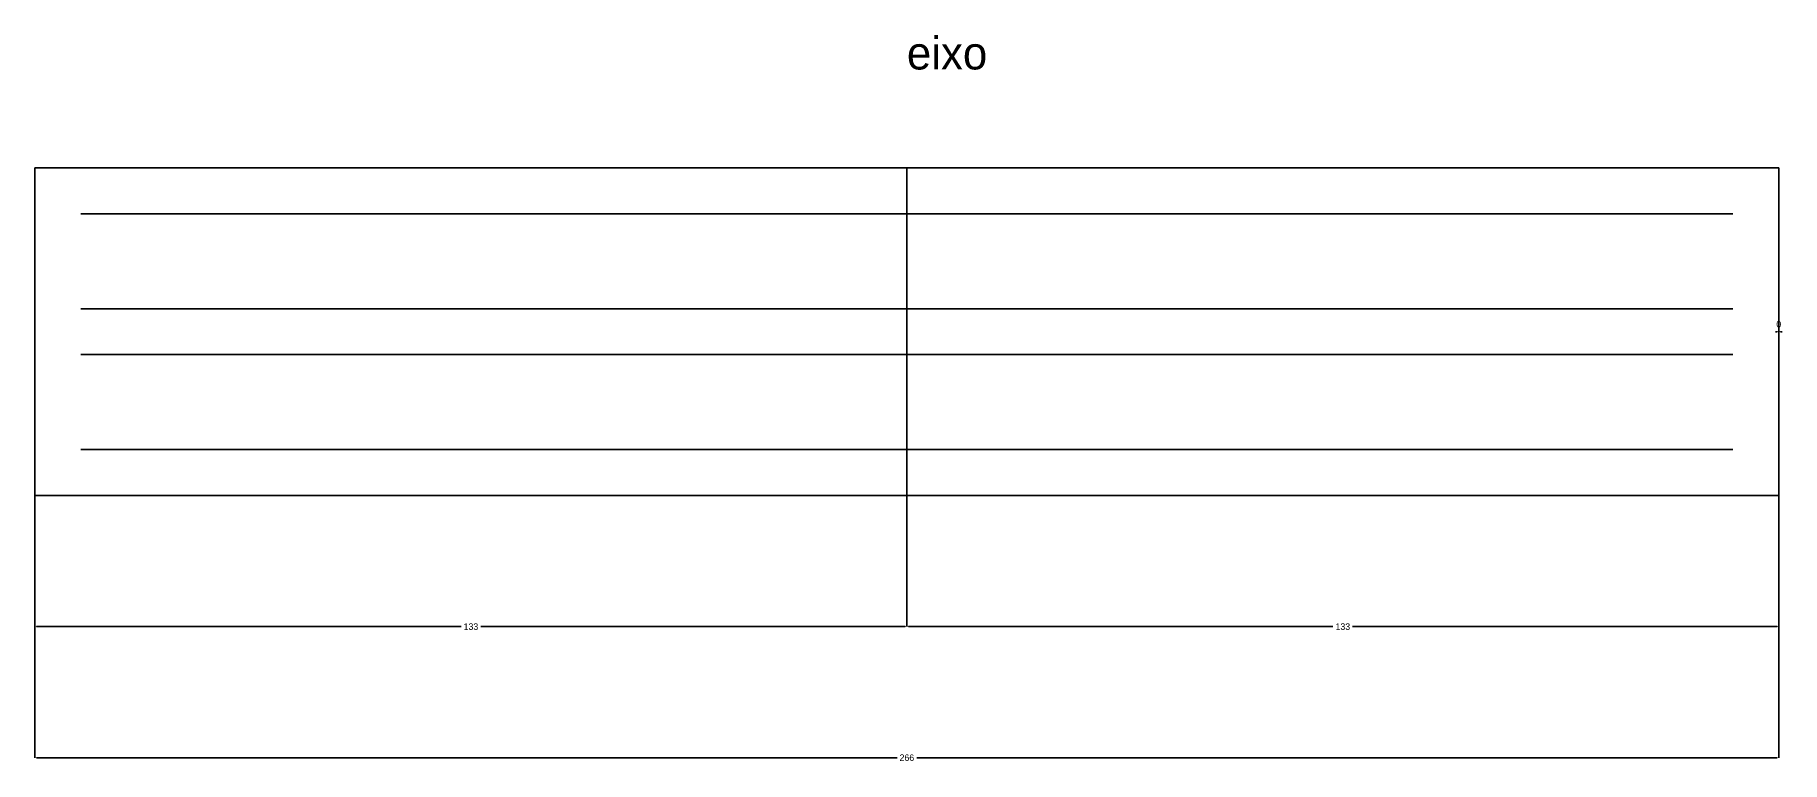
# Model space of a CAD drawing. Header units: centimetres. Extents: x 12796 to 13062, y 13118 to 13229.
import ezdxf

# ---------------------------------------------------------------- set-up
doc = ezdxf.new("R2010")
doc.units = ezdxf.units.CM
for name, color, linetype in [('COTA', 7, 'Continuous'), ('NOMENCLATURA', 7, 'Continuous'), ('Paineis', 7, 'Continuous'), ('SARR_2.2x7', 7, 'Continuous')]:
    doc.layers.add(name, color=color, linetype=linetype)
doc.dimstyles.get("Standard").update_dxf_attribs({"dimtxt": 2.5, "dimasz": 2.5, "dimexe": 1.25, "dimexo": 0.625, "dimtad": 1, "dimcen": 2.5, "dimazin": 3, "dimtfac": 1, "dimtmove": 0, "dimatfit": 3})

# ---------------------------------------------------------------- blocks, each defined once
blk = doc.blocks.new('_CLOSEDFILLED')
at = {"color": 0, "linetype": 'BYBLOCK'}
blk.add_solid([(-1, 0.2), (0, 0), (-1, -0.2)], dxfattribs=at)
blk = doc.blocks.new('*D1')
at = {"color": 1}
for p, q in [((12795.5914, 13158.9905), (12795.5914, 13138.9905)), ((12928.5914, 13158.9905), (12928.5914, 13138.9905)), ((12795.8414, 13138.9905), (12860.5914, 13138.9905)), ((12863.5914, 13138.9905), (12928.3414, 13138.9905))]:
    blk.add_line(p, q, dxfattribs=at)
at = {"layer": 'Defpoints'}
for p in [(12795.5914, 13158.9905), (12928.5914, 13158.9905), (12795.5914, 13138.9905)]:
    blk.add_point(p, dxfattribs=at)
at = {"layer": 'COTA', "color": 1, "xscale": 0.25, "yscale": 0.25, "rotation": 180}
blk.add_blockref('_CLOSEDFILLED', (12795.5914, 13138.9905), dxfattribs=at)
at = {"layer": 'COTA', "color": 1, "xscale": 0.25, "yscale": 0.25}
blk.add_blockref('_CLOSEDFILLED', (12928.5914, 13138.9905), dxfattribs=at)
at = {"layer": 'COTA', "color": 1, "insert": (12862.0914, 13138.9905), "char_height": 1, "attachment_point": 5}
blk.add_mtext('133', dxfattribs=at)
blk = doc.blocks.new('*D2')
at = {"color": 1}
for p, q in [((12928.5914, 13158.9905), (12928.5914, 13138.9905)), ((13061.5914, 13158.9905), (13061.5914, 13138.9905)), ((12928.8414, 13138.9905), (12993.5914, 13138.9905)), ((12996.5914, 13138.9905), (13061.3414, 13138.9905))]:
    blk.add_line(p, q, dxfattribs=at)
at = {"layer": 'Defpoints'}
for p in [(12928.5914, 13158.9905), (13061.5914, 13158.9905), (12928.5914, 13138.9905)]:
    blk.add_point(p, dxfattribs=at)
at = {"layer": 'COTA', "color": 1, "xscale": 0.25, "yscale": 0.25, "rotation": 180}
blk.add_blockref('_CLOSEDFILLED', (12928.5914, 13138.9905), dxfattribs=at)
at = {"layer": 'COTA', "color": 1, "xscale": 0.25, "yscale": 0.25}
blk.add_blockref('_CLOSEDFILLED', (13061.5914, 13138.9905), dxfattribs=at)
at = {"layer": 'COTA', "color": 1, "insert": (12995.0914, 13138.9905), "char_height": 1, "attachment_point": 5}
blk.add_mtext('133', dxfattribs=at)
blk = doc.blocks.new('*D3')
at = {"color": 1}
for p, q in [((12795.5914, 13158.9905), (12795.5914, 13118.9905)), ((13061.5914, 13158.9905), (13061.5914, 13118.9905)), ((12795.8414, 13118.9905), (12927.0914, 13118.9905)), ((12930.0914, 13118.9905), (13061.3414, 13118.9905))]:
    blk.add_line(p, q, dxfattribs=at)
at = {"layer": 'Defpoints'}
for p in [(12795.5914, 13158.9905), (13061.5914, 13158.9905), (12795.5914, 13118.9905)]:
    blk.add_point(p, dxfattribs=at)
at = {"layer": 'COTA', "color": 1, "xscale": 0.25, "yscale": 0.25, "rotation": 180}
blk.add_blockref('_CLOSEDFILLED', (12795.5914, 13118.9905), dxfattribs=at)
at = {"layer": 'COTA', "color": 1, "xscale": 0.25, "yscale": 0.25}
blk.add_blockref('_CLOSEDFILLED', (13061.5914, 13118.9905), dxfattribs=at)
at = {"layer": 'COTA', "color": 1, "insert": (12928.5914, 13118.9905), "char_height": 1, "attachment_point": 5}
blk.add_mtext('266', dxfattribs=at)
blk = doc.blocks.new('*D4')
at = {"color": 1}
for p, q in [((13061.5914, 13208.9905), (13061.5914, 13183.9905)), ((13061.3414, 13183.9905), (13061.0914, 13183.9905)), ((13061.5914, 13158.9905), (13061.5914, 13183.9905)), ((13061.5914, 13183.9905), (13061.5914, 13183.9905)), ((13061.8414, 13183.9905), (13062.0914, 13183.9905))]:
    blk.add_line(p, q, dxfattribs=at)
at = {"layer": 'Defpoints'}
for p in [(13061.5914, 13208.9905), (13061.5914, 13183.9905), (13061.5914, 13158.9905)]:
    blk.add_point(p, dxfattribs=at)
at = {"layer": 'COTA', "color": 1, "xscale": 0.25, "yscale": 0.25}
blk.add_blockref('_CLOSEDFILLED', (13061.5914, 13183.9905), dxfattribs=at)
at = {"layer": 'COTA', "color": 1, "xscale": 0.25, "yscale": 0.25, "rotation": 180}
blk.add_blockref('_CLOSEDFILLED', (13061.5914, 13183.9905), dxfattribs=at)
at = {"layer": 'COTA', "color": 1, "insert": (13061.5914, 13185.1155), "char_height": 1, "attachment_point": 5}
blk.add_mtext('0', dxfattribs=at)

msp = doc.modelspace()

# ---------------------------------------------------------------- linework, layer by layer
at = {"layer": 'Paineis'}
for points in [[(12795.5914, 13158.9905), (12795.5914, 13208.9905)], [(12928.5914, 13208.9905), (12795.5914, 13208.9905)], [(12795.5914, 13208.9905), (12795.5914, 13158.9905)], [(12795.5914, 13208.9905), (13061.5914, 13208.9905)], [(12928.5914, 13158.9905), (12928.5914, 13208.9905)], [(12928.5914, 13158.9905), (12928.5914, 13208.9905)], [(13061.5914, 13208.9905), (12928.5914, 13208.9905)], [(12928.5914, 13208.9905), (12928.5914, 13158.9905)], [(13061.5914, 13158.9905), (13061.5914, 13208.9905)], [(13061.5914, 13158.9905), (13061.5914, 13208.9905)], [(12795.5914, 13158.9905), (12928.5914, 13158.9905)], [(12795.5914, 13158.9905), (13061.5914, 13158.9905)], [(12928.5914, 13158.9905), (13061.5914, 13158.9905)]]:
    msp.add_lwpolyline(points, dxfattribs=at)
at = {"layer": 'SARR_2.2x7'}
for p, q in [((12802.5914, 13201.9905), (12928.5914, 13201.9905)), ((12928.5914, 13201.9905), (13054.5914, 13201.9905)), ((12802.5914, 13187.4905), (12928.5914, 13187.4905)), ((12928.5914, 13187.4905), (13054.5914, 13187.4905)), ((12802.5914, 13180.4905), (12928.5914, 13180.4905)), ((12928.5914, 13180.4905), (13054.5914, 13180.4905)), ((12802.5914, 13165.9905), (12928.5914, 13165.9905)), ((12928.5914, 13165.9905), (13054.5914, 13165.9905))]:
    msp.add_line(p, q, dxfattribs=at)

# ---------------------------------------------------------------- texts
at = {"layer": 'NOMENCLATURA'}
msp.add_text('eixo', height=5, dxfattribs=at).set_placement((12928.5914, 13223.9905))

# ---------------------------------------------------------------- dimensions: what is measured, and where the dimension line sits
at = {"layer": 'COTA', "color": 1}
for base, p1, p2, picture, middle in [((13061.5914, 13183.9905), (13061.5914, 13158.9905), (13061.5914, 13208.9905), '*D4', (13061.5914, 13185.1155)), ((12795.5914, 13138.9905), (12795.5914, 13158.9905), (12928.5914, 13158.9905), '*D1', (12862.0914, 13138.9905)), ((12795.5914, 13118.9905), (12795.5914, 13158.9905), (13061.5914, 13158.9905), '*D3', (12928.5914, 13118.9905)), ((12928.5914, 13138.9905), (12928.5914, 13158.9905), (13061.5914, 13158.9905), '*D2', (12995.0914, 13138.9905))]:
    dim = msp.add_linear_dim(base=base, p1=p1, p2=p2, dimstyle='Standard', dxfattribs=at)
    dim.commit()
    dim.dimension.update_dxf_attribs({"geometry": picture, "text_midpoint": middle})

doc.saveas('drawing.dxf')
